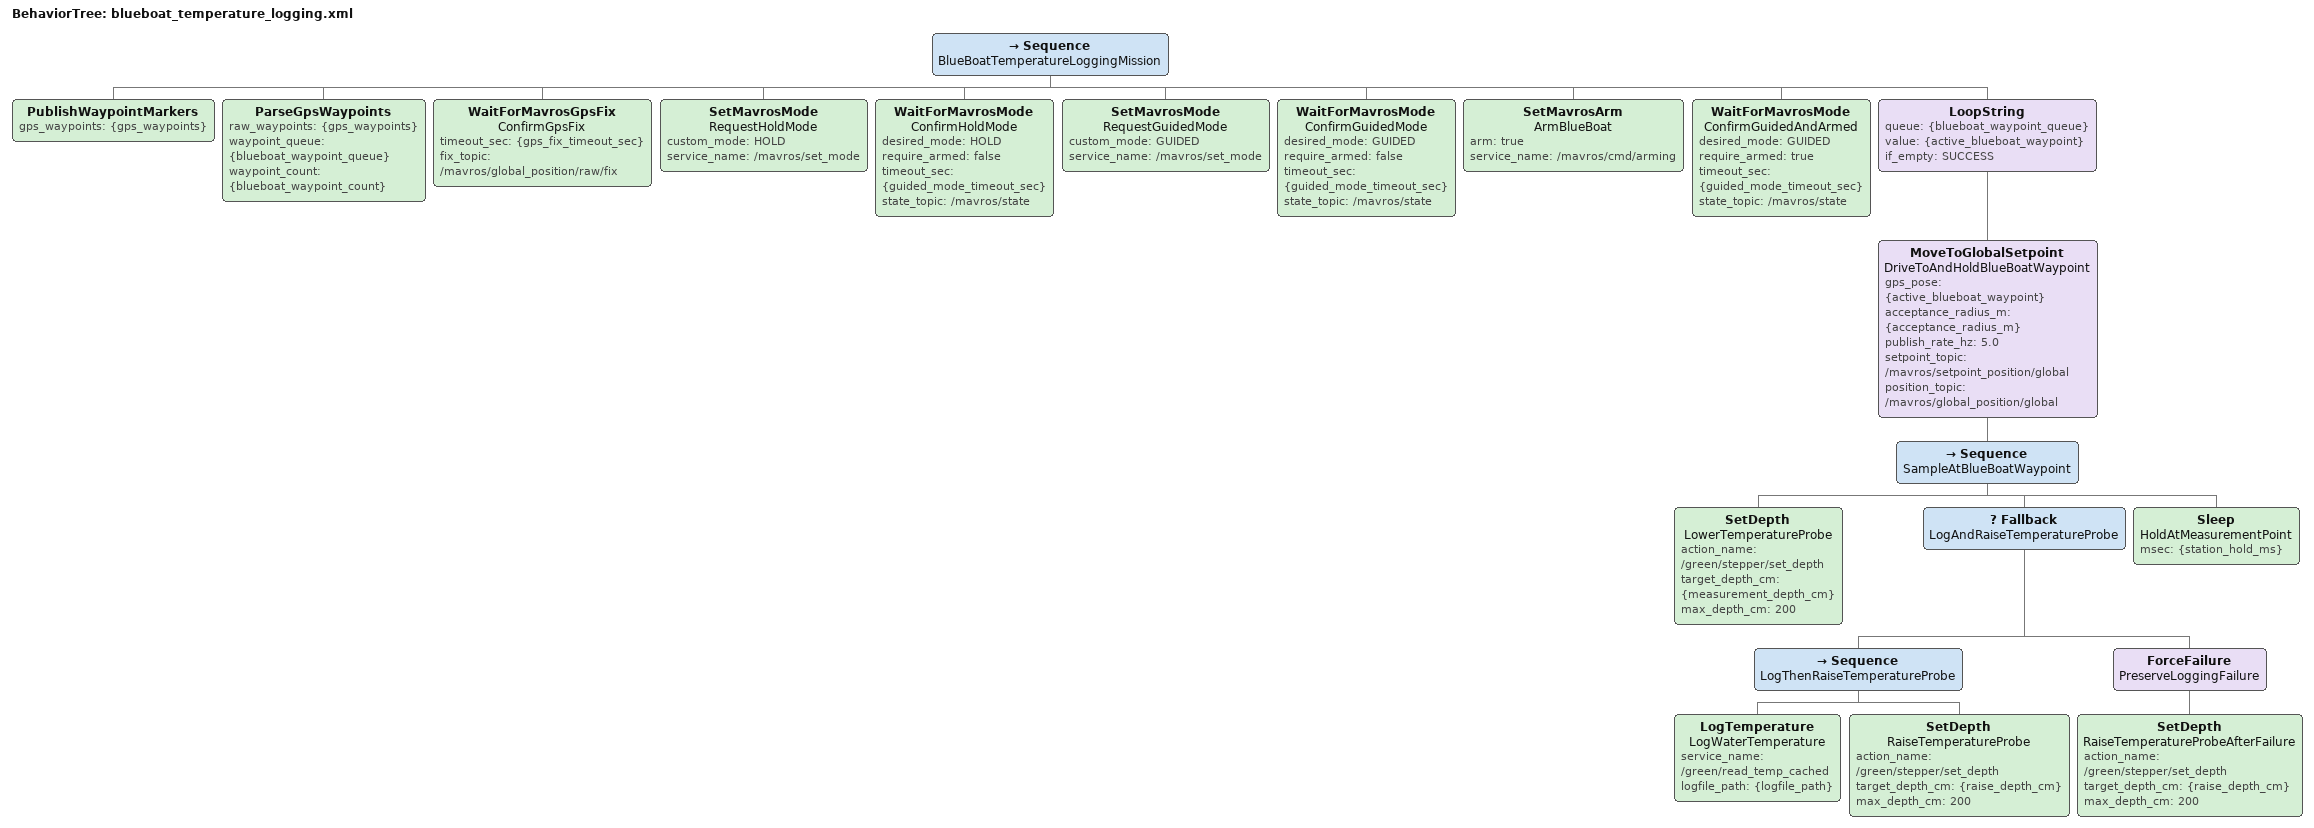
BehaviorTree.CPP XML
<?xml version="1.0"?>
<root BTCPP_format="4" main_tree_to_execute="blueboat_temperature_logging.xml">
  <BehaviorTree ID="blueboat_temperature_logging.xml">
    <Sequence name="BlueBoatTemperatureLoggingMission">
      <PublishWaypointMarkers
        gps_waypoints="{gps_waypoints}" />
      <ParseGpsWaypoints
        raw_waypoints="{gps_waypoints}"
        waypoint_queue="{blueboat_waypoint_queue}"
        waypoint_count="{blueboat_waypoint_count}" />
      <WaitForMavrosGpsFix
        name="ConfirmGpsFix"
        timeout_sec="{gps_fix_timeout_sec}"
        fix_topic="/mavros/global_position/raw/fix" />
      <SetMavrosMode
        name="RequestHoldMode"
        custom_mode="HOLD"
        service_name="/mavros/set_mode" />
      <WaitForMavrosMode
        name="ConfirmHoldMode"
        desired_mode="HOLD"
        require_armed="false"
        timeout_sec="{guided_mode_timeout_sec}"
        state_topic="/mavros/state" />
      <SetMavrosMode
        name="RequestGuidedMode"
        custom_mode="GUIDED"
        service_name="/mavros/set_mode" />
      <WaitForMavrosMode
        name="ConfirmGuidedMode"
        desired_mode="GUIDED"
        require_armed="false"
        timeout_sec="{guided_mode_timeout_sec}"
        state_topic="/mavros/state" />
      <SetMavrosArm
        name="ArmBlueBoat"
        arm="true"
        service_name="/mavros/cmd/arming" />
      <WaitForMavrosMode
        name="ConfirmGuidedAndArmed"
        desired_mode="GUIDED"
        require_armed="true"
        timeout_sec="{guided_mode_timeout_sec}"
        state_topic="/mavros/state" />
      <LoopString
        queue="{blueboat_waypoint_queue}"
        value="{active_blueboat_waypoint}"
        if_empty="SUCCESS">
        <MoveToGlobalSetpoint
          name="DriveToAndHoldBlueBoatWaypoint"
          gps_pose="{active_blueboat_waypoint}"
          acceptance_radius_m="{acceptance_radius_m}"
          publish_rate_hz="5.0"
          setpoint_topic="/mavros/setpoint_position/global"
          position_topic="/mavros/global_position/global">
          <Sequence name="SampleAtBlueBoatWaypoint">
            <SetDepth
              name="LowerTemperatureProbe"
              action_name="/green/stepper/set_depth"
              target_depth_cm="{measurement_depth_cm}"
              max_depth_cm="200" />
            <Fallback name="LogAndRaiseTemperatureProbe">
              <Sequence name="LogThenRaiseTemperatureProbe">
                <LogTemperature
                  name="LogWaterTemperature"
                  service_name="/green/read_temp_cached"
                  logfile_path="{logfile_path}" />
                <SetDepth
                  name="RaiseTemperatureProbe"
                  action_name="/green/stepper/set_depth"
                  target_depth_cm="{raise_depth_cm}"
                  max_depth_cm="200" />
              </Sequence>
              <ForceFailure name="PreserveLoggingFailure">
                <SetDepth
                  name="RaiseTemperatureProbeAfterFailure"
                  action_name="/green/stepper/set_depth"
                  target_depth_cm="{raise_depth_cm}"
                  max_depth_cm="200" />
              </ForceFailure>
            </Fallback>
            <Sleep name="HoldAtMeasurementPoint" msec="{station_hold_ms}" />
          </Sequence>
        </MoveToGlobalSetpoint>
      </LoopString>
    </Sequence>
  </BehaviorTree>
</root>
